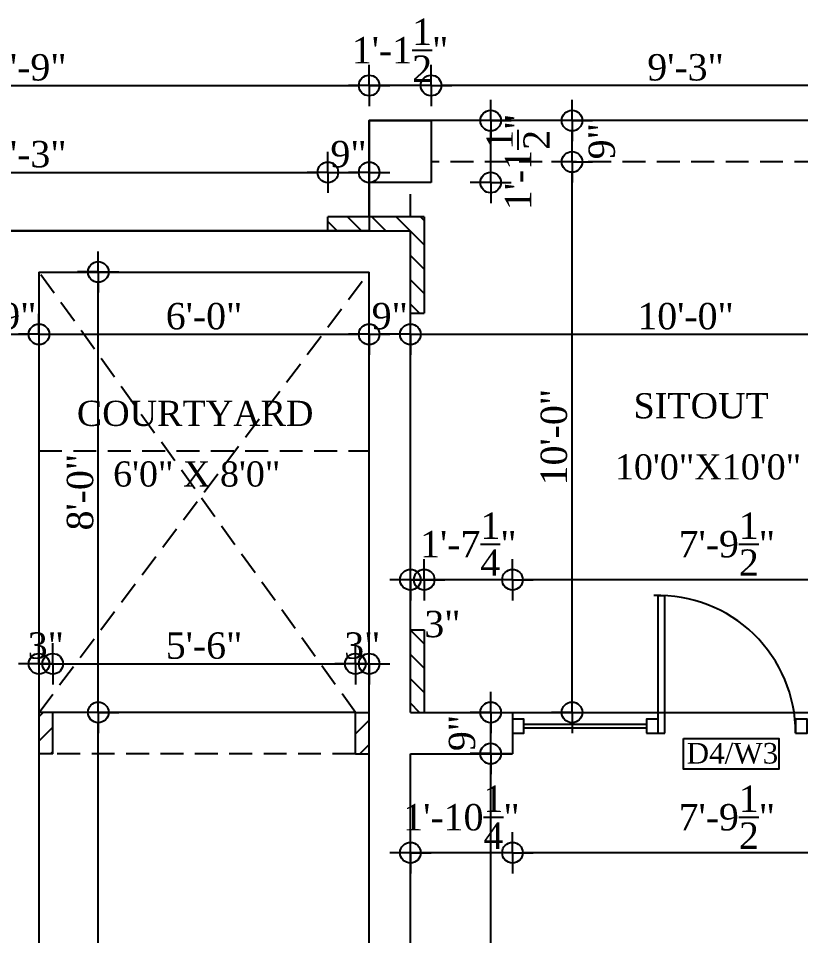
# Model space of a CAD drawing. Extents: x -4781 to 3971, y -2954 to -1072.
# Drawn here: x -4520.3 to -4349.7, y -1891.3 to -1691.4 of the extents above; entities that cross this region are included whole.
import ezdxf

# ---------------------------------------------------------------- set-up
doc = ezdxf.new("R2010")
doc.units = 0
doc.header["$LTSCALE"] = 20
doc.header["$MEASUREMENT"] = 0
doc.header["$PDMODE"] = 34
doc.linetypes.add('HIDDEN', pattern=[0.375, 0.25, -0.125])
doc.layers.get('0').update_dxf_attribs({"linetype": 'CONTINUOUS'})
doc.layers.get('DEFPOINTS').update_dxf_attribs({"linetype": 'CONTINUOUS'})
doc.layers.add('area', color=3, linetype='CONTINUOUS', plot=False)
for name, color, linetype in [('DIMLINE', 254, 'CONTINUOUS'), ('DOOR TEXT', 2, 'CONTINUOUS'), ('glass', 4, 'CONTINUOUS'), ('text', 2, 'CONTINUOUS'), ('wall', 13, 'CONTINUOUS'), ('windowtext', 2, 'CONTINUOUS')]:
    doc.layers.add(name, color=color, linetype=linetype)
doc.styles.add('DIMTEXT', font='times_1.ttf')
doc.styles.add('style5', font='times_1.ttf')
doc.dimstyles.new('ARCH_48_0', dxfattribs={"dimtxt": 5.75, "dimasz": 2.25, "dimexe": 0.25, "dimexo": 0, "dimgap": 1, "dimtad": 1, "dimzin": 3, "dimdsep": 46, "dimlunit": 4, "dimtxsty": 'DIMTEXT', "dimblk": 'BLK', "dimcen": 0, "dimdle": 0.09375, "dimse1": 1, "dimse2": 1, "dimclrd": 254, "dimclrt": 3, "dimadec": 1, "dimazin": 0, "dimtfac": 1, "dimtix": 1, "dimtmove": 2, "dimatfit": 3, "dimldrblk": 'NONE', "dimfxl": 0.25, "dimtvp": 1.4625, "dimtolj": 1, "dimtzin": 15, "dimarcsym": 0})

# ---------------------------------------------------------------- blocks, each defined once
blk = doc.blocks.new('BLK')
for q in [(0, 2), (-2, 0), (2, 0), (0, -2)]:
    blk.add_line((0, 0), q)
blk.add_circle((0, 0), 1)
blk = doc.blocks.new('*D687')
at = {"layer": 'DEFPOINTS', "color": 0, "lineweight": -2, "transparency": 16777216}
for p in [(-4596.77, -1746.65), (-4524.77, -1748.18), (-4524.77, -1760.24)]:
    blk.add_point(p, dxfattribs=at)
at = {"layer": 'DIMLINE', "color": 254, "lineweight": -2, "transparency": 16777216}
blk.add_line((-4594.52, -1760.24), (-4527.02, -1760.24), dxfattribs=at)
at = {"layer": 'DIMLINE', "color": 254, "lineweight": -2, "transparency": 16777216, "xscale": 2.25, "yscale": 2.25, "zscale": 2.25, "rotation": 180}
blk.add_blockref('BLK', (-4596.77, -1760.24), dxfattribs=at)
at = {"layer": 'DIMLINE', "color": 254, "lineweight": -2, "transparency": 16777216, "xscale": 2.25, "yscale": 2.25, "zscale": 2.25}
blk.add_blockref('BLK', (-4524.77, -1760.24), dxfattribs=at)
at = {"layer": 'DIMLINE', "color": 3, "lineweight": -2, "transparency": 16777216, "insert": (-4562.47, -1755.04), "char_height": 5.75, "attachment_point": 5, "style": 'DIMTEXT'}
blk.add_mtext('\\A1;6\'-0"', dxfattribs=at)
blk = doc.blocks.new('_None')
blk = doc.blocks.new('*D688')
at = {"layer": 'DEFPOINTS', "color": 0, "lineweight": -2, "transparency": 16777216}
for p in [(-4515.77, -1760.24), (-4524.77, -1769.61), (-4515.77, -1769.61)]:
    blk.add_point(p, dxfattribs=at)
at = {"layer": 'DIMLINE', "color": 254, "lineweight": -2, "transparency": 16777216}
blk.add_line((-4522.52, -1760.24), (-4518.02, -1760.24), dxfattribs=at)
at = {"layer": 'DIMLINE', "color": 254, "lineweight": -2, "transparency": 16777216, "xscale": 2.25, "yscale": 2.25, "zscale": 2.25, "rotation": 180}
blk.add_blockref('BLK', (-4524.77, -1760.24), dxfattribs=at)
at = {"layer": 'DIMLINE', "color": 254, "lineweight": -2, "transparency": 16777216, "xscale": 2.25, "yscale": 2.25, "zscale": 2.25}
blk.add_blockref('BLK', (-4515.77, -1760.24), dxfattribs=at)
at = {"layer": 'DIMLINE', "color": 3, "lineweight": -2, "transparency": 16777216, "insert": (-4520.27, -1756.31), "char_height": 5.75, "attachment_point": 5, "style": 'DIMTEXT'}
blk.add_mtext('\\A1;9"', dxfattribs=at)
blk = doc.blocks.new('*D689')
at = {"layer": 'DEFPOINTS', "color": 0, "lineweight": -2, "transparency": 16777216}
for p in [(-4443.77, -1748.25), (-4515.77, -1749.92), (-4443.77, -1760.24)]:
    blk.add_point(p, dxfattribs=at)
at = {"layer": 'DIMLINE', "color": 254, "lineweight": -2, "transparency": 16777216}
blk.add_line((-4513.52, -1760.24), (-4446.02, -1760.24), dxfattribs=at)
at = {"layer": 'DIMLINE', "color": 254, "lineweight": -2, "transparency": 16777216, "xscale": 2.25, "yscale": 2.25, "zscale": 2.25, "rotation": 180}
blk.add_blockref('BLK', (-4515.77, -1760.24), dxfattribs=at)
at = {"layer": 'DIMLINE', "color": 254, "lineweight": -2, "transparency": 16777216, "xscale": 2.25, "yscale": 2.25, "zscale": 2.25}
blk.add_blockref('BLK', (-4443.77, -1760.24), dxfattribs=at)
at = {"layer": 'DIMLINE', "color": 3, "lineweight": -2, "transparency": 16777216, "insert": (-4479.77, -1756.32), "char_height": 5.75, "attachment_point": 5, "style": 'DIMTEXT'}
blk.add_mtext('\\A1;6\'-0"', dxfattribs=at)
blk = doc.blocks.new('*D704')
at = {"layer": 'DEFPOINTS', "color": 0, "lineweight": -2, "transparency": 16777216}
for p in [(-4421.36, -1851.65), (-4332.11, -1851.65), (-4296.77, -1896.65)]:
    blk.add_point(p, dxfattribs=at)
at = {"layer": 'DIMLINE', "color": 254, "lineweight": -2, "transparency": 16777216}
blk.add_line((-4332.11, -1894.4), (-4332.11, -1853.9), dxfattribs=at)
at = {"layer": 'DIMLINE', "color": 254, "lineweight": -2, "transparency": 16777216, "xscale": 2.25, "yscale": 2.25, "zscale": 2.25}
for p, rotation in [((-4332.11, -1851.65), 90), ((-4332.11, -1896.65), 270)]:
    blk.add_blockref('BLK', p, dxfattribs=dict(at, rotation=rotation))
at = {"layer": 'DIMLINE', "color": 3, "lineweight": -2, "transparency": 16777216, "insert": (-4336.05, -1874.15), "char_height": 5.75, "attachment_point": 5, "rotation": 90, "style": 'DIMTEXT'}
blk.add_mtext('\\A1;3\'-9"', dxfattribs=at)
blk = doc.blocks.new('*D706')
at = {"layer": 'DEFPOINTS', "color": 0, "lineweight": -2, "transparency": 16777216}
for p in [(-4319.02, -1847.15), (-4412.52, -1851.65), (-4412.52, -1873.25)]:
    blk.add_point(p, dxfattribs=at)
at = {"layer": 'DIMLINE', "color": 254, "lineweight": -2, "transparency": 16777216}
blk.add_line((-4321.27, -1873.25), (-4410.27, -1873.25), dxfattribs=at)
at = {"layer": 'DIMLINE', "color": 254, "lineweight": -2, "transparency": 16777216, "xscale": 2.25, "yscale": 2.25, "zscale": 2.25, "rotation": 180}
blk.add_blockref('BLK', (-4412.52, -1873.25), dxfattribs=at)
at = {"layer": 'DIMLINE', "color": 254, "lineweight": -2, "transparency": 16777216, "xscale": 2.25, "yscale": 2.25, "zscale": 2.25}
blk.add_blockref('BLK', (-4319.02, -1873.25), dxfattribs=at)
at = {"layer": 'DIMLINE', "color": 3, "lineweight": -2, "transparency": 16777216, "insert": (-4365.77, -1865.5), "char_height": 5.75, "attachment_point": 5, "style": 'DIMTEXT'}
blk.add_mtext('\\A1;7\'-9{\\H1.000000x;\\S1/2;}"', dxfattribs=at)
blk = doc.blocks.new('*D707')
at = {"layer": 'DEFPOINTS', "color": 0, "lineweight": -2, "transparency": 16777216}
for p in [(-4412.52, -1851.65), (-4434.77, -1856.15), (-4434.77, -1873.25)]:
    blk.add_point(p, dxfattribs=at)
at = {"layer": 'DIMLINE', "color": 254, "lineweight": -2, "transparency": 16777216}
for p, q in [((-4437.02, -1873.25), (-4439.27, -1873.25)), ((-4412.52, -1873.25), (-4434.77, -1873.25)), ((-4410.27, -1873.25), (-4408.02, -1873.25))]:
    blk.add_line(p, q, dxfattribs=at)
at = {"layer": 'DIMLINE', "color": 254, "lineweight": -2, "transparency": 16777216, "xscale": 2.25, "yscale": 2.25, "zscale": 2.25}
blk.add_blockref('BLK', (-4434.77, -1873.25), dxfattribs=at)
at = {"layer": 'DIMLINE', "color": 254, "lineweight": -2, "transparency": 16777216, "xscale": 2.25, "yscale": 2.25, "zscale": 2.25, "rotation": 180}
blk.add_blockref('BLK', (-4412.52, -1873.25), dxfattribs=at)
at = {"layer": 'DIMLINE', "color": 3, "lineweight": -2, "transparency": 16777216, "insert": (-4423.64, -1865.51), "char_height": 5.75, "attachment_point": 5, "style": 'DIMTEXT'}
blk.add_mtext('\\A1;1\'-10{\\H1.000000x;\\S1/4;}"', dxfattribs=at)
blk = doc.blocks.new('*D709')
at = {"layer": 'DEFPOINTS', "color": 0, "lineweight": -2, "transparency": 16777216}
for p in [(-4421.77, -1851.65), (-4417.27, -1851.65), (-4434.77, -2031.65)]:
    blk.add_point(p, dxfattribs=at)
at = {"layer": 'DIMLINE', "color": 254, "lineweight": -2, "transparency": 16777216}
blk.add_line((-4417.27, -2029.4), (-4417.27, -1853.9), dxfattribs=at)
at = {"layer": 'DIMLINE', "color": 254, "lineweight": -2, "transparency": 16777216, "xscale": 2.25, "yscale": 2.25, "zscale": 2.25}
for p, rotation in [((-4417.27, -1851.65), 90), ((-4417.27, -2031.65), 270)]:
    blk.add_blockref('BLK', p, dxfattribs=dict(at, rotation=rotation))
at = {"layer": 'DIMLINE', "color": 3, "lineweight": -2, "transparency": 16777216, "insert": (-4421.19, -1941.65), "char_height": 5.75, "attachment_point": 5, "rotation": 90, "style": 'DIMTEXT'}
blk.add_mtext('\\A1;15\'-0"', dxfattribs=at)
blk = doc.blocks.new('*D710')
at = {"layer": 'DEFPOINTS', "color": 0, "lineweight": -2, "transparency": 16777216}
for p in [(-4421.52, -1842.65), (-4417.27, -1842.65), (-4421.77, -1851.65)]:
    blk.add_point(p, dxfattribs=at)
at = {"layer": 'DIMLINE', "color": 254, "lineweight": -2, "transparency": 16777216}
blk.add_line((-4417.27, -1849.4), (-4417.27, -1844.9), dxfattribs=at)
at = {"layer": 'DIMLINE', "color": 254, "lineweight": -2, "transparency": 16777216, "xscale": 2.25, "yscale": 2.25, "zscale": 2.25}
for p, rotation in [((-4417.27, -1842.65), 90), ((-4417.27, -1851.65), 270)]:
    blk.add_blockref('BLK', p, dxfattribs=dict(at, rotation=rotation))
at = {"layer": 'DIMLINE', "color": 3, "lineweight": -2, "transparency": 16777216, "insert": (-4423.5, -1847.15), "char_height": 5.75, "attachment_point": 5, "rotation": 90, "style": 'DIMTEXT'}
blk.add_mtext('\\A1;9"', dxfattribs=at)
blk = doc.blocks.new('*D726')
at = {"layer": 'DEFPOINTS', "color": 0, "lineweight": -2, "transparency": 16777216}
for p in [(-4412.52, -1813.74), (-4319.02, -1842.65), (-4412.52, -1847.15)]:
    blk.add_point(p, dxfattribs=at)
at = {"layer": 'DIMLINE', "color": 254, "lineweight": -2, "transparency": 16777216}
blk.add_line((-4321.27, -1813.74), (-4410.27, -1813.74), dxfattribs=at)
at = {"layer": 'DIMLINE', "color": 254, "lineweight": -2, "transparency": 16777216, "xscale": 2.25, "yscale": 2.25, "zscale": 2.25, "rotation": 180}
blk.add_blockref('BLK', (-4412.52, -1813.74), dxfattribs=at)
at = {"layer": 'DIMLINE', "color": 254, "lineweight": -2, "transparency": 16777216, "xscale": 2.25, "yscale": 2.25, "zscale": 2.25}
blk.add_blockref('BLK', (-4319.02, -1813.74), dxfattribs=at)
at = {"layer": 'DIMLINE', "color": 3, "lineweight": -2, "transparency": 16777216, "insert": (-4365.77, -1805.98), "char_height": 5.75, "attachment_point": 5, "style": 'DIMTEXT'}
blk.add_mtext('\\A1;7\'-9{\\H1.000000x;\\S1/2;}"', dxfattribs=at)
blk = doc.blocks.new('*D728')
at = {"layer": 'DEFPOINTS', "color": 0, "lineweight": -2, "transparency": 16777216}
for p in [(-4430.27, -1713.65), (-4417.27, -1713.65), (-4430.27, -1727.15)]:
    blk.add_point(p, dxfattribs=at)
at = {"layer": 'DIMLINE', "color": 254, "lineweight": -2, "transparency": 16777216}
blk.add_line((-4417.27, -1724.9), (-4417.27, -1715.9), dxfattribs=at)
at = {"layer": 'DIMLINE', "color": 254, "lineweight": -2, "transparency": 16777216, "xscale": 2.25, "yscale": 2.25, "zscale": 2.25}
for p, rotation in [((-4417.27, -1713.65), 90), ((-4417.27, -1727.15), 270)]:
    blk.add_blockref('BLK', p, dxfattribs=dict(at, rotation=rotation))
at = {"layer": 'DIMLINE', "color": 3, "lineweight": -2, "transparency": 16777216, "insert": (-4411.29, -1722.65), "char_height": 5.75, "attachment_point": 5, "rotation": 90, "style": 'DIMTEXT'}
blk.add_mtext('\\A1;1\'-1{\\H1.000000x;\\S1/2;}"', dxfattribs=at)
blk = doc.blocks.new('*D729')
at = {"layer": 'DEFPOINTS', "color": 0, "lineweight": -2, "transparency": 16777216}
for p in [(-4443.77, -1747.28), (-4434.77, -1746.55), (-4443.77, -1760.24)]:
    blk.add_point(p, dxfattribs=at)
at = {"layer": 'DIMLINE', "color": 254, "lineweight": -2, "transparency": 16777216}
blk.add_line((-4437.02, -1760.24), (-4441.52, -1760.24), dxfattribs=at)
at = {"layer": 'DIMLINE', "color": 254, "lineweight": -2, "transparency": 16777216, "xscale": 2.25, "yscale": 2.25, "zscale": 2.25, "rotation": 180}
blk.add_blockref('BLK', (-4443.77, -1760.24), dxfattribs=at)
at = {"layer": 'DIMLINE', "color": 254, "lineweight": -2, "transparency": 16777216, "xscale": 2.25, "yscale": 2.25, "zscale": 2.25}
blk.add_blockref('BLK', (-4434.77, -1760.24), dxfattribs=at)
at = {"layer": 'DIMLINE', "color": 3, "lineweight": -2, "transparency": 16777216, "insert": (-4439.27, -1756.31), "char_height": 5.75, "attachment_point": 5, "style": 'DIMTEXT'}
blk.add_mtext('\\A1;9"', dxfattribs=at)
blk = doc.blocks.new('*D730')
at = {"layer": 'DEFPOINTS', "color": 0, "lineweight": -2, "transparency": 16777216}
for p in [(-4443.77, -1706), (-4443.77, -1713.65), (-4430.27, -1713.65)]:
    blk.add_point(p, dxfattribs=at)
at = {"layer": 'DIMLINE', "color": 254, "lineweight": -2, "transparency": 16777216}
for p, q in [((-4446.02, -1706), (-4448.27, -1706)), ((-4430.27, -1706), (-4443.77, -1706)), ((-4428.02, -1706), (-4425.77, -1706))]:
    blk.add_line(p, q, dxfattribs=at)
at = {"layer": 'DIMLINE', "color": 254, "lineweight": -2, "transparency": 16777216, "xscale": 2.25, "yscale": 2.25, "zscale": 2.25}
blk.add_blockref('BLK', (-4443.77, -1706), dxfattribs=at)
at = {"layer": 'DIMLINE', "color": 254, "lineweight": -2, "transparency": 16777216, "xscale": 2.25, "yscale": 2.25, "zscale": 2.25, "rotation": 180}
blk.add_blockref('BLK', (-4430.27, -1706), dxfattribs=at)
at = {"layer": 'DIMLINE', "color": 3, "lineweight": -2, "transparency": 16777216, "insert": (-4437.02, -1698.31), "char_height": 5.75, "attachment_point": 5, "style": 'DIMTEXT'}
blk.add_mtext('\\A1;1\'-1{\\H1.000000x;\\S1/2;}"', dxfattribs=at)
blk = doc.blocks.new('*D732')
at = {"layer": 'DEFPOINTS', "color": 0, "lineweight": -2, "transparency": 16777216}
for p in [(-4430.27, -1706), (-4430.27, -1713.65), (-4319.27, -1713.65)]:
    blk.add_point(p, dxfattribs=at)
at = {"layer": 'DIMLINE', "color": 254, "lineweight": -2, "transparency": 16777216}
blk.add_line((-4321.52, -1706), (-4428.02, -1706), dxfattribs=at)
at = {"layer": 'DIMLINE', "color": 254, "lineweight": -2, "transparency": 16777216, "xscale": 2.25, "yscale": 2.25, "zscale": 2.25, "rotation": 180}
blk.add_blockref('BLK', (-4430.27, -1706), dxfattribs=at)
at = {"layer": 'DIMLINE', "color": 254, "lineweight": -2, "transparency": 16777216, "xscale": 2.25, "yscale": 2.25, "zscale": 2.25}
blk.add_blockref('BLK', (-4319.27, -1706), dxfattribs=at)
at = {"layer": 'DIMLINE', "color": 3, "lineweight": -2, "transparency": 16777216, "insert": (-4374.77, -1702.07), "char_height": 5.75, "attachment_point": 5, "style": 'DIMTEXT'}
blk.add_mtext('\\A1;9\'-3"', dxfattribs=at)
blk = doc.blocks.new('*D735')
at = {"layer": 'DEFPOINTS', "color": 0, "lineweight": -2, "transparency": 16777216}
for p in [(-4443.77, -1706), (-4596.77, -1730.15), (-4443.77, -1737.65)]:
    blk.add_point(p, dxfattribs=at)
at = {"layer": 'DIMLINE', "color": 254, "lineweight": -2, "transparency": 16777216}
blk.add_line((-4594.52, -1706), (-4446.02, -1706), dxfattribs=at)
at = {"layer": 'DIMLINE', "color": 254, "lineweight": -2, "transparency": 16777216, "xscale": 2.25, "yscale": 2.25, "zscale": 2.25, "rotation": 180}
blk.add_blockref('BLK', (-4596.77, -1706), dxfattribs=at)
at = {"layer": 'DIMLINE', "color": 254, "lineweight": -2, "transparency": 16777216, "xscale": 2.25, "yscale": 2.25, "zscale": 2.25}
blk.add_blockref('BLK', (-4443.77, -1706), dxfattribs=at)
at = {"layer": 'DIMLINE', "color": 3, "lineweight": -2, "transparency": 16777216, "insert": (-4520.27, -1702.07), "char_height": 5.75, "attachment_point": 5, "style": 'DIMTEXT'}
blk.add_mtext('\\A1;12\'-9"', dxfattribs=at)
blk = doc.blocks.new('*D752')
at = {"layer": 'DEFPOINTS', "color": 0, "lineweight": -2, "transparency": 16777216}
for p in [(-4502.85, -1842.65), (-4471.29, -1842.65), (-4476.77, -1983.65)]:
    blk.add_point(p, dxfattribs=at)
at = {"layer": 'DIMLINE', "color": 254, "lineweight": -2, "transparency": 16777216}
blk.add_line((-4502.85, -1981.4), (-4502.85, -1844.9), dxfattribs=at)
at = {"layer": 'DIMLINE', "color": 254, "lineweight": -2, "transparency": 16777216, "xscale": 2.25, "yscale": 2.25, "zscale": 2.25}
for p, rotation in [((-4502.85, -1842.65), 90), ((-4502.85, -1983.65), 270)]:
    blk.add_blockref('BLK', p, dxfattribs=dict(at, rotation=rotation))
at = {"layer": 'DIMLINE', "color": 3, "lineweight": -2, "transparency": 16777216, "insert": (-4506.78, -1913.15), "char_height": 5.75, "attachment_point": 5, "rotation": 90, "style": 'DIMTEXT'}
blk.add_mtext('\\A1;11\'-9"', dxfattribs=at)
blk = doc.blocks.new('*D753')
at = {"layer": 'DEFPOINTS', "color": 0, "lineweight": -2, "transparency": 16777216}
for p in [(-4502.85, -1746.65), (-4495.07, -1746.65), (-4485.64, -1842.65)]:
    blk.add_point(p, dxfattribs=at)
at = {"layer": 'DIMLINE', "color": 254, "lineweight": -2, "transparency": 16777216}
blk.add_line((-4502.85, -1840.4), (-4502.85, -1748.9), dxfattribs=at)
at = {"layer": 'DIMLINE', "color": 254, "lineweight": -2, "transparency": 16777216, "xscale": 2.25, "yscale": 2.25, "zscale": 2.25}
for p, rotation in [((-4502.85, -1746.65), 90), ((-4502.85, -1842.65), 270)]:
    blk.add_blockref('BLK', p, dxfattribs=dict(at, rotation=rotation))
at = {"layer": 'DIMLINE', "color": 3, "lineweight": -2, "transparency": 16777216, "insert": (-4506.78, -1794.65), "char_height": 5.75, "attachment_point": 5, "rotation": 90, "style": 'DIMTEXT'}
blk.add_mtext('\\A1;8\'-0"', dxfattribs=at)
blk = doc.blocks.new('*D756')
at = {"layer": 'DEFPOINTS', "color": 0, "lineweight": -2, "transparency": 16777216}
for p in [(-4399.53, -1722.65), (-4394.16, -1722.65), (-4394.16, -1842.65)]:
    blk.add_point(p, dxfattribs=at)
at = {"layer": 'DIMLINE', "color": 254, "lineweight": -2, "transparency": 16777216}
blk.add_line((-4399.53, -1840.4), (-4399.53, -1724.9), dxfattribs=at)
at = {"layer": 'DIMLINE', "color": 254, "lineweight": -2, "transparency": 16777216, "xscale": 2.25, "yscale": 2.25, "zscale": 2.25}
for p, rotation in [((-4399.53, -1722.65), 90), ((-4399.53, -1842.65), 270)]:
    blk.add_blockref('BLK', p, dxfattribs=dict(at, rotation=rotation))
at = {"layer": 'DIMLINE', "color": 3, "lineweight": -2, "transparency": 16777216, "insert": (-4403.46, -1782.65), "char_height": 5.75, "attachment_point": 5, "rotation": 90, "style": 'DIMTEXT'}
blk.add_mtext('\\A1;10\'-0"', dxfattribs=at)
blk = doc.blocks.new('*D757')
at = {"layer": 'DEFPOINTS', "color": 0, "lineweight": -2, "transparency": 16777216}
for p in [(-4399.53, -1713.65), (-4385.21, -1713.65), (-4385.21, -1722.65)]:
    blk.add_point(p, dxfattribs=at)
at = {"layer": 'DIMLINE', "color": 254, "lineweight": -2, "transparency": 16777216}
blk.add_line((-4399.53, -1720.4), (-4399.53, -1715.9), dxfattribs=at)
at = {"layer": 'DIMLINE', "color": 254, "lineweight": -2, "transparency": 16777216, "xscale": 2.25, "yscale": 2.25, "zscale": 2.25}
for p, rotation in [((-4399.53, -1713.65), 90), ((-4399.53, -1722.65), 270)]:
    blk.add_blockref('BLK', p, dxfattribs=dict(at, rotation=rotation))
at = {"layer": 'DIMLINE', "color": 3, "lineweight": -2, "transparency": 16777216, "insert": (-4393.02, -1718.15), "char_height": 5.75, "attachment_point": 5, "rotation": 90, "style": 'DIMTEXT'}
blk.add_mtext('\\A1;9"', dxfattribs=at)
blk = doc.blocks.new('*D759')
at = {"layer": 'DEFPOINTS', "color": 0, "lineweight": -2, "transparency": 16777216}
for p in [(-4431.77, -1813.74), (-4431.77, -1842.65), (-4412.52, -1844.25)]:
    blk.add_point(p, dxfattribs=at)
at = {"layer": 'DIMLINE', "color": 254, "lineweight": -2, "transparency": 16777216}
for p, q in [((-4434.02, -1813.74), (-4436.27, -1813.74)), ((-4412.52, -1813.74), (-4431.77, -1813.74)), ((-4410.27, -1813.74), (-4408.02, -1813.74))]:
    blk.add_line(p, q, dxfattribs=at)
at = {"layer": 'DIMLINE', "color": 254, "lineweight": -2, "transparency": 16777216, "xscale": 2.25, "yscale": 2.25, "zscale": 2.25}
blk.add_blockref('BLK', (-4431.77, -1813.74), dxfattribs=at)
at = {"layer": 'DIMLINE', "color": 254, "lineweight": -2, "transparency": 16777216, "xscale": 2.25, "yscale": 2.25, "zscale": 2.25, "rotation": 180}
blk.add_blockref('BLK', (-4412.52, -1813.74), dxfattribs=at)
at = {"layer": 'DIMLINE', "color": 3, "lineweight": -2, "transparency": 16777216, "insert": (-4422.14, -1805.98), "char_height": 5.75, "attachment_point": 5, "style": 'DIMTEXT'}
blk.add_mtext('\\A1;1\'-7{\\H1.000000x;\\S1/4;}"', dxfattribs=at)
blk = doc.blocks.new('*D763')
at = {"layer": 'DEFPOINTS', "color": 0, "lineweight": -2, "transparency": 16777216}
for p in [(-4452.77, -1724.93), (-4587.77, -1734.65), (-4452.77, -1734.65)]:
    blk.add_point(p, dxfattribs=at)
at = {"layer": 'DIMLINE', "color": 254, "lineweight": -2, "transparency": 16777216}
blk.add_line((-4585.52, -1724.93), (-4455.02, -1724.93), dxfattribs=at)
at = {"layer": 'DIMLINE', "color": 254, "lineweight": -2, "transparency": 16777216, "xscale": 2.25, "yscale": 2.25, "zscale": 2.25, "rotation": 180}
blk.add_blockref('BLK', (-4587.77, -1724.93), dxfattribs=at)
at = {"layer": 'DIMLINE', "color": 254, "lineweight": -2, "transparency": 16777216, "xscale": 2.25, "yscale": 2.25, "zscale": 2.25}
blk.add_blockref('BLK', (-4452.77, -1724.93), dxfattribs=at)
at = {"layer": 'DIMLINE', "color": 3, "lineweight": -2, "transparency": 16777216, "insert": (-4520.27, -1721), "char_height": 5.75, "attachment_point": 5, "style": 'DIMTEXT'}
blk.add_mtext('\\A1;11\'-3"', dxfattribs=at)
blk = doc.blocks.new('*D764')
at = {"layer": 'DEFPOINTS', "color": 0, "lineweight": -2, "transparency": 16777216}
for p in [(-4443.77, -1724.93), (-4443.77, -1730.9), (-4452.77, -1734.65)]:
    blk.add_point(p, dxfattribs=at)
at = {"layer": 'DIMLINE', "color": 254, "lineweight": -2, "transparency": 16777216}
blk.add_line((-4450.52, -1724.93), (-4446.02, -1724.93), dxfattribs=at)
at = {"layer": 'DIMLINE', "color": 254, "lineweight": -2, "transparency": 16777216, "xscale": 2.25, "yscale": 2.25, "zscale": 2.25, "rotation": 180}
blk.add_blockref('BLK', (-4452.77, -1724.93), dxfattribs=at)
at = {"layer": 'DIMLINE', "color": 254, "lineweight": -2, "transparency": 16777216, "xscale": 2.25, "yscale": 2.25, "zscale": 2.25}
blk.add_blockref('BLK', (-4443.77, -1724.93), dxfattribs=at)
at = {"layer": 'DIMLINE', "color": 3, "lineweight": -2, "transparency": 16777216, "insert": (-4448.27, -1720.99), "char_height": 5.75, "attachment_point": 5, "style": 'DIMTEXT'}
blk.add_mtext('\\A1;9"', dxfattribs=at)
blk = doc.blocks.new('*D773')
at = {"layer": 'DEFPOINTS', "color": 0, "lineweight": -2, "transparency": 16777216}
for p in [(-4314.77, -1760.24), (-4434.77, -1771.74), (-4314.77, -1784.9)]:
    blk.add_point(p, dxfattribs=at)
at = {"layer": 'DIMLINE', "color": 254, "lineweight": -2, "transparency": 16777216}
blk.add_line((-4432.52, -1760.24), (-4317.02, -1760.24), dxfattribs=at)
at = {"layer": 'DIMLINE', "color": 254, "lineweight": -2, "transparency": 16777216, "xscale": 2.25, "yscale": 2.25, "zscale": 2.25, "rotation": 180}
blk.add_blockref('BLK', (-4434.77, -1760.24), dxfattribs=at)
at = {"layer": 'DIMLINE', "color": 254, "lineweight": -2, "transparency": 16777216, "xscale": 2.25, "yscale": 2.25, "zscale": 2.25}
blk.add_blockref('BLK', (-4314.77, -1760.24), dxfattribs=at)
at = {"layer": 'DIMLINE', "color": 3, "lineweight": -2, "transparency": 16777216, "insert": (-4374.77, -1756.32), "char_height": 5.75, "attachment_point": 5, "style": 'DIMTEXT'}
blk.add_mtext('\\A1;10\'-0"', dxfattribs=at)
blk = doc.blocks.new('*D657')
at = {"layer": 'DEFPOINTS', "color": 0, "lineweight": -2, "transparency": 16777216}
for p in [(-4434.77, -1755.65), (-4431.77, -1755.65), (-4431.77, -1813.74)]:
    blk.add_point(p, dxfattribs=at)
at = {"layer": 'DIMLINE', "color": 254, "lineweight": -2, "transparency": 16777216}
for p, q in [((-4437.02, -1813.74), (-4439.27, -1813.74)), ((-4434.77, -1813.74), (-4431.77, -1813.74)), ((-4429.52, -1813.74), (-4427.27, -1813.74))]:
    blk.add_line(p, q, dxfattribs=at)
at = {"layer": 'DIMLINE', "color": 254, "lineweight": -2, "transparency": 16777216, "xscale": 2.25, "yscale": 2.25, "zscale": 2.25}
blk.add_blockref('BLK', (-4434.77, -1813.74), dxfattribs=at)
at = {"layer": 'DIMLINE', "color": 254, "lineweight": -2, "transparency": 16777216, "xscale": 2.25, "yscale": 2.25, "zscale": 2.25, "rotation": 180}
blk.add_blockref('BLK', (-4431.77, -1813.74), dxfattribs=at)
at = {"layer": 'DIMLINE', "color": 3, "lineweight": -2, "transparency": 16777216, "insert": (-4427.8, -1823.43), "char_height": 5.75, "attachment_point": 5, "style": 'DIMTEXT'}
blk.add_mtext('\\A1;3"', dxfattribs=at)
blk = doc.blocks.new('*D660')
at = {"layer": 'DEFPOINTS', "color": 0, "lineweight": -2, "transparency": 16777216}
for p in [(-4446.77, -1832.06), (-4512.77, -1842.65), (-4446.77, -1842.65)]:
    blk.add_point(p, dxfattribs=at)
at = {"layer": 'DIMLINE', "color": 254, "lineweight": -2, "transparency": 16777216}
blk.add_line((-4510.52, -1832.06), (-4449.02, -1832.06), dxfattribs=at)
at = {"layer": 'DIMLINE', "color": 254, "lineweight": -2, "transparency": 16777216, "xscale": 2.25, "yscale": 2.25, "zscale": 2.25, "rotation": 180}
blk.add_blockref('BLK', (-4512.77, -1832.06), dxfattribs=at)
at = {"layer": 'DIMLINE', "color": 254, "lineweight": -2, "transparency": 16777216, "xscale": 2.25, "yscale": 2.25, "zscale": 2.25}
blk.add_blockref('BLK', (-4446.77, -1832.06), dxfattribs=at)
at = {"layer": 'DIMLINE', "color": 3, "lineweight": -2, "transparency": 16777216, "insert": (-4479.77, -1828.13), "char_height": 5.75, "attachment_point": 5, "style": 'DIMTEXT'}
blk.add_mtext('\\A1;5\'-6"', dxfattribs=at)
blk = doc.blocks.new('*D661')
at = {"layer": 'DEFPOINTS', "color": 0, "lineweight": -2, "transparency": 16777216}
for p in [(-4443.77, -1832.06), (-4446.77, -1842.65), (-4443.77, -1842.65)]:
    blk.add_point(p, dxfattribs=at)
at = {"layer": 'DIMLINE', "color": 254, "lineweight": -2, "transparency": 16777216}
for p, q in [((-4449.02, -1832.06), (-4451.27, -1832.06)), ((-4446.77, -1832.06), (-4443.77, -1832.06)), ((-4441.52, -1832.06), (-4439.27, -1832.06))]:
    blk.add_line(p, q, dxfattribs=at)
at = {"layer": 'DIMLINE', "color": 254, "lineweight": -2, "transparency": 16777216, "xscale": 2.25, "yscale": 2.25, "zscale": 2.25}
blk.add_blockref('BLK', (-4446.77, -1832.06), dxfattribs=at)
at = {"layer": 'DIMLINE', "color": 254, "lineweight": -2, "transparency": 16777216, "xscale": 2.25, "yscale": 2.25, "zscale": 2.25, "rotation": 180}
blk.add_blockref('BLK', (-4443.77, -1832.06), dxfattribs=at)
at = {"layer": 'DIMLINE', "color": 3, "lineweight": -2, "transparency": 16777216, "insert": (-4445.27, -1828.13), "char_height": 5.75, "attachment_point": 5, "style": 'DIMTEXT'}
blk.add_mtext('\\A1;3"', dxfattribs=at)
blk = doc.blocks.new('*D662')
at = {"layer": 'DEFPOINTS', "color": 0, "lineweight": -2, "transparency": 16777216}
for p in [(-4515.77, -1832.06), (-4515.77, -1845.03), (-4512.77, -1845.03)]:
    blk.add_point(p, dxfattribs=at)
at = {"layer": 'DIMLINE', "color": 254, "lineweight": -2, "transparency": 16777216}
for p, q in [((-4518.02, -1832.06), (-4520.27, -1832.06)), ((-4512.77, -1832.06), (-4515.77, -1832.06)), ((-4510.52, -1832.06), (-4508.27, -1832.06))]:
    blk.add_line(p, q, dxfattribs=at)
at = {"layer": 'DIMLINE', "color": 254, "lineweight": -2, "transparency": 16777216, "xscale": 2.25, "yscale": 2.25, "zscale": 2.25}
blk.add_blockref('BLK', (-4515.77, -1832.06), dxfattribs=at)
at = {"layer": 'DIMLINE', "color": 254, "lineweight": -2, "transparency": 16777216, "xscale": 2.25, "yscale": 2.25, "zscale": 2.25, "rotation": 180}
blk.add_blockref('BLK', (-4512.77, -1832.06), dxfattribs=at)
at = {"layer": 'DIMLINE', "color": 3, "lineweight": -2, "transparency": 16777216, "insert": (-4514.27, -1828.13), "char_height": 5.75, "attachment_point": 5, "style": 'DIMTEXT'}
blk.add_mtext('\\A1;3"', dxfattribs=at)
blk = doc.blocks.new('DR1H902')
at = {"color": 0}
for p, q in [((-0.5, 0), (-0.5, 1)), ((-0.5, 1), (-0.45, 1)), ((-0.45, 0), (-0.45, 1)), ((-0.5, 0), (-0.45, 0))]:
    blk.add_line(p, q, dxfattribs=at)
blk.add_arc((-0.5, 0), 1, 0, 91.70698, dxfattribs=at)

msp = doc.modelspace()

# ---------------------------------------------------------------- hatches: boundary and pattern name
at = {"lineweight": -2}
h = msp.add_hatch(dxfattribs=at)
h.set_pattern_fill('ANSI31', color=8, scale=30, style=0)
h.set_pattern_definition([(135, (-6578.3185, -914.7172), (2.6516504, 2.6516504), [])])
h.paths.add_polyline_path([(-4431.772, -1755.654), (-4431.772, -1734.654), (-4452.772, -1734.654), (-4452.772, -1737.654), (-4434.772, -1737.654), (-4434.772, -1755.654)])
h = msp.add_hatch(dxfattribs=at)
h.set_pattern_fill('ANSI31', color=8, scale=30, style=0)
h.set_pattern_definition([(135, (-6578.3185, -1001.7172), (2.6516504, 2.6516504), [])])
h.paths.add_polyline_path([(-4431.772, -1842.654), (-4431.772, -1824.654), (-4434.772, -1824.654), (-4434.772, -1842.654)])
h = msp.add_hatch(dxfattribs=at)
h.set_pattern_fill('ANSI31', color=8, scale=30, style=0)
h.set_pattern_definition([(45, (-2367.72, -1010.7172), (-2.6516504, 2.6516504), [])])
h.paths.add_polyline_path([(-4512.772, -1851.654), (-4512.772, -1842.654), (-4515.766, -1842.654), (-4515.766, -1851.654)])
h = msp.add_hatch(dxfattribs=at)
h.set_pattern_fill('ANSI31', color=8, scale=30, style=0)
h.set_pattern_definition([(45, (-2300.22, -1010.7172), (-2.6516504, 2.6516504), [])])
h.paths.add_polyline_path([(-4446.772, -1842.654), (-4446.772, -1851.654), (-4443.766, -1851.654), (-4443.766, -1842.654)])

# ---------------------------------------------------------------- linework, layer by layer
for p, q in [((-4319.272, -1713.654), (-4430.272, -1713.654)), ((-4443.772, -1734.654), (-4443.772, -1727.154)), ((-4446.772, -1842.654), (-4512.772, -1842.654)), ((-4412.517, -1842.654), (-4319.022, -1842.654))]:
    msp.add_line(p, q)
at = {"linetype": 'HIDDEN'}
for p, q in [((-4323.522, -1722.654), (-4430.272, -1722.654)), ((-4434.772, -1734.654), (-4434.772, -1727.154)), ((-4446.772, -1842.654), (-4515.772, -1746.654)), ((-4515.766, -1842.654), (-4443.772, -1746.654)), ((-4515.772, -1785.654), (-4443.772, -1785.654)), ((-4446.772, -1851.654), (-4512.772, -1851.654))]:
    msp.add_line(p, q, dxfattribs=at)
at = {"color": 2, "lineweight": -2}
for points in [[(-4412.521, -1847.154), (-4410.021, -1847.154), (-4410.021, -1844.154), (-4412.521, -1844.154)], [(-4383.27, -1847.154), (-4380.77, -1847.154), (-4380.77, -1844.154), (-4383.27, -1844.154)], [(-4350.772, -1847.154), (-4348.272, -1847.154), (-4348.272, -1844.154), (-4350.772, -1844.154)]]:
    msp.add_lwpolyline(points, close=True, dxfattribs=at)
at = {"layer": 'area', "lineweight": -2}
msp.add_lwpolyline([(-4734.772, -1713.654), (-4734.772, -1842.654), (-4752.772, -1842.654), (-4752.772, -2076.654), (-4619.022, -2076.654), (-4619.022, -2145.654), (-4421.522, -2145.654), (-4421.522, -2076.654), (-4287.772, -2076.654), (-4287.772, -1842.654), (-4305.772, -1842.654), (-4305.772, -1713.654), (-4443.772, -1713.654), (-4443.772, -1737.654), (-4596.772, -1737.654), (-4596.772, -1713.654), (-4734.772, -1713.654)], dxfattribs=at)
at = {"layer": 'glass', "lineweight": -2}
msp.add_lwpolyline([(-4383.27, -1846.095), (-4410.021, -1846.095), (-4410.021, -1845.213), (-4383.27, -1845.213)], close=True, dxfattribs=at)
at = {"layer": 'wall'}
for p, q in [((-4431.772, -1734.654), (-4452.772, -1734.654)), ((-4452.772, -1737.654), (-4452.772, -1734.654)), ((-4431.772, -1734.654), (-4431.772, -1755.654)), ((-4605.772, -1737.654), (-4434.772, -1737.654)), ((-4434.772, -1842.654), (-4434.772, -1737.654)), ((-4515.772, -1746.654), (-4515.772, -1842.654)), ((-4515.772, -1746.654), (-4443.772, -1746.654)), ((-4443.771, -2031.654), (-4443.772, -1746.654)), ((-4434.772, -1755.654), (-4431.772, -1755.654)), ((-4434.772, -1824.654), (-4431.772, -1824.654)), ((-4431.772, -1824.654), (-4431.772, -1842.654)), ((-4515.772, -1842.654), (-4515.772, -1983.654)), ((-4434.772, -1842.654), (-4412.517, -1842.654)), ((-4412.517, -1842.654), (-4412.517, -1851.654)), ((-4434.771, -2031.654), (-4434.772, -1851.654)), ((-4434.772, -1851.654), (-4412.517, -1851.654))]:
    msp.add_line(p, q, dxfattribs=at)
at = {"layer": 'wall', "lineweight": -2}
for p, q in [((-4512.772, -1842.654), (-4515.772, -1842.654)), ((-4512.772, -1851.654), (-4512.772, -1842.654)), ((-4446.772, -1851.654), (-4446.772, -1842.654)), ((-4446.772, -1842.654), (-4443.772, -1842.654)), ((-4512.772, -1851.654), (-4515.772, -1851.654)), ((-4446.772, -1851.654), (-4443.772, -1851.654))]:
    msp.add_line(p, q, dxfattribs=at)
msp.add_lwpolyline([(-4430.272, -1727.154), (-4443.772, -1727.154), (-4443.772, -1713.654), (-4430.272, -1713.654), (-4430.272, -1727.154)], dxfattribs=at)
at = {"layer": 'windowtext', "color": 7}
msp.add_lwpolyline([(-4375.2, -1848.363), (-4354.436, -1848.363), (-4354.436, -1855.01), (-4375.2, -1855.01)], close=True, dxfattribs=at)

# ---------------------------------------------------------------- block references
at = {"layer": 'glass', "xscale": 29.99792625033301, "yscale": 29.99792625033301, "zscale": 66.66205833407335}
msp.add_blockref('DR1H902', (-4365.771, -1847.154), dxfattribs=at)

# ---------------------------------------------------------------- texts
at = {"layer": 'DOOR TEXT', "style": 'style5'}
msp.add_text('D4/W3', height=4.4913, dxfattribs=at).set_placement((-4374.535, -1853.807))
at = {"layer": 'text', "style": 'style5'}
for s, height, p in [('SITOUT', 5.4893, (-4386.105, -1778.551)), ('COURTYARD', 5.4893, (-4507.512, -1780.208)), ('10\'0"X10\'0"', 5.48935, (-4390.172, -1791.884)), ('6\'0" X 8\'0"', 5.48935, (-4499.604, -1793.427))]:
    msp.add_text(s, height=height, dxfattribs=at).set_placement(p)

# ---------------------------------------------------------------- dimensions: what is measured, and where the dimension line sits
at = {"layer": 'DIMLINE', "lineweight": -2}
for base, p1, p2, angle, picture, middle in [((-4443.772, -1706.002), (-4430.272, -1713.654), (-4443.772, -1713.654), 180, '*D730', (-4437.022, -1698.306)), ((-4430.272, -1706.002), (-4319.272, -1713.654), (-4430.272, -1713.654), 180, '*D732', (-4374.772, -1702.069)), ((-4399.534, -1722.654), (-4394.158, -1842.654), (-4394.158, -1722.654), 90, '*D756', (-4403.459, -1782.654)), ((-4502.851, -1746.654), (-4485.644, -1842.654), (-4495.073, -1746.654), 90, '*D753', (-4506.776, -1794.654)), ((-4443.772, -1760.243), (-4434.772, -1746.553), (-4443.772, -1747.281), 180, '*D729', (-4439.272, -1756.31)), ((-4412.517297, -1813.736766), (-4319.022299, -1842.654128), (-4412.517297, -1847.154128), 180, '*D726', (-4365.769798, -1805.982831)), ((-4515.772, -1832.057), (-4512.772, -1845.034), (-4515.772, -1845.034), 180, '*D662', (-4514.272, -1828.132)), ((-4446.772, -1832.057), (-4512.772, -1842.654), (-4446.772, -1842.654), 180, '*D660', (-4479.772, -1828.132)), ((-4443.772, -1832.057), (-4446.772, -1842.654), (-4443.772, -1842.654), 180, '*D661', (-4445.272, -1828.132)), ((-4502.851, -1842.654), (-4476.772, -1983.654), (-4471.292, -1842.654), 90, '*D752', (-4506.784, -1913.154)), ((-4417.267, -1851.654), (-4434.772, -2031.654), (-4421.767, -1851.654), 90, '*D709', (-4421.192, -1941.654)), ((-4332.112, -1851.654), (-4296.772, -1896.654), (-4421.362, -1851.654), 90, '*D704', (-4336.045, -1874.154)), ((-4412.517297, -1873.253962), (-4319.022299, -1847.154128), (-4412.517297, -1851.654128), 180, '*D706', (-4365.769798, -1865.500027)), ((-4434.77227, -1873.25396), (-4412.5173, -1851.65413), (-4434.77227, -1856.15413), 180, '*D707', (-4423.64478, -1865.50832))]:
    dim = msp.add_linear_dim(base=base, p1=p1, p2=p2, angle=angle, dimstyle='ARCH_48_0', override={"dimfxl": 0.18}, dxfattribs=at)
    dim.commit()
    dim.dimension.update_dxf_attribs({"geometry": picture, "text_midpoint": middle})
for base, p1, p2, picture, middle in [((-4443.772, -1706.002), (-4596.772, -1730.154), (-4443.772, -1737.654), '*D735', (-4520.272, -1702.069)), ((-4452.772, -1724.927), (-4587.772, -1734.654), (-4452.772, -1734.654), '*D763', (-4520.272, -1721.002)), ((-4443.772, -1724.927), (-4452.772, -1734.654), (-4443.772, -1730.904), '*D764', (-4448.272, -1720.994)), ((-4443.772, -1760.243), (-4515.772, -1749.919), (-4443.772, -1748.248), '*D689', (-4479.772, -1756.319)), ((-4515.772, -1760.243), (-4524.772, -1769.608), (-4515.772, -1769.608), '*D688', (-4520.272, -1756.31)), ((-4314.772, -1760.243), (-4434.772, -1771.739), (-4314.772, -1784.904), '*D773', (-4374.772, -1756.319)), ((-4431.77226, -1813.73677), (-4412.5173, -1844.25413), (-4431.77226, -1842.65413), '*D759', (-4422.14478, -1805.98283))]:
    dim = msp.add_linear_dim(base=base, p1=p1, p2=p2, dimstyle='ARCH_48_0', override={"dimfxl": 0.18}, dxfattribs=at)
    dim.commit()
    dim.dimension.update_dxf_attribs({"geometry": picture, "text_midpoint": middle})
for base, p1, p2, picture, middle in [((-4417.267, -1713.654), (-4430.272, -1727.154), (-4430.272, -1713.654), '*D728', (-4411.287, -1722.654)), ((-4399.534, -1713.654), (-4385.212, -1722.654), (-4385.212, -1713.654), '*D757', (-4393.019, -1718.154)), ((-4417.267, -1842.654), (-4421.767, -1851.654), (-4421.522, -1842.654), '*D710', (-4423.504, -1847.154))]:
    dim = msp.add_linear_dim(base=base, p1=p1, p2=p2, angle=90, dimstyle='ARCH_48_0', override={"dimfxl": 0.18}, dxfattribs=at)
    dim.commit()
    dim.dimension.update_dxf_attribs({"geometry": picture, "text_midpoint": middle, "dimtype": 160})
for base, p1, p2, picture, middle in [((-4524.772, -1760.243), (-4596.772, -1746.654), (-4524.772, -1748.18), '*D687', (-4562.468, -1755.042)), ((-4431.772, -1813.737), (-4434.772, -1755.654), (-4431.772, -1755.654), '*D657', (-4427.796, -1823.435))]:
    dim = msp.add_linear_dim(base=base, p1=p1, p2=p2, dimstyle='ARCH_48_0', override={"dimfxl": 0.18}, dxfattribs=at)
    dim.commit()
    dim.dimension.update_dxf_attribs({"geometry": picture, "text_midpoint": middle, "dimtype": 160})

doc.saveas('drawing.dxf')
